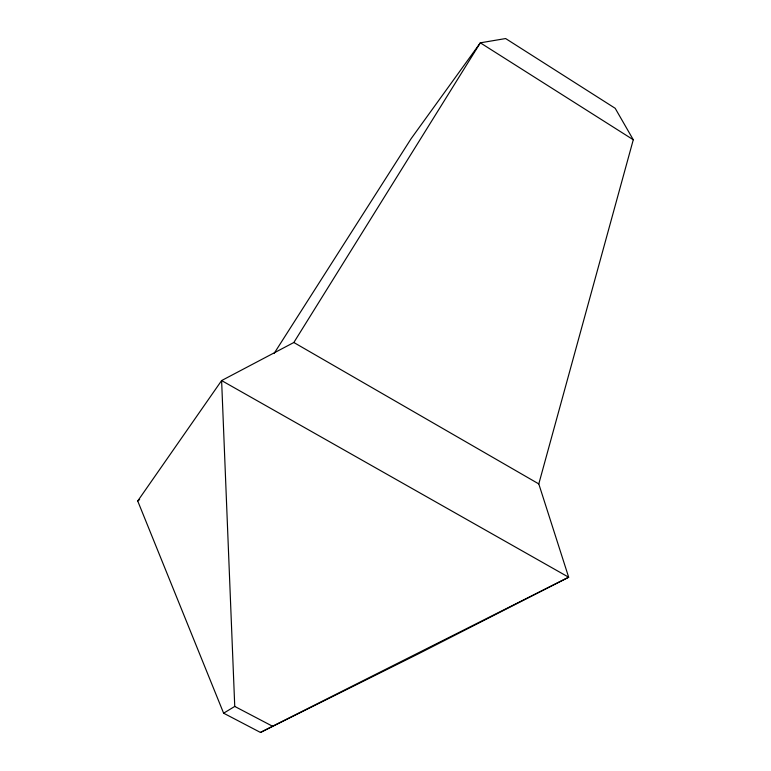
<?xml version="1.0" encoding="UTF-8"?>
<svg xmlns="http://www.w3.org/2000/svg" width="771" height="771" viewBox="0 0 771 771"><rect width="100%" height="100%" fill="white"/><g stroke="black" fill="none" stroke-linecap="round" stroke-linejoin="round"><path stroke-width="1.16" d="M633.28 139.753L480.333 42.829L293.838 342.497L221.614 380.566L137.72 500.996L223.619 713.194L260.473 732.45L418.402 653.818L568.67 577.228L538.794 483.918L633.28 139.753L615.191 108.297L505.631 38.55L480.333 42.829L411.107 138.693L274.042 353.532M137.72 500.996L139.628 499.55M223.619 713.194L234.75 706.429L272.558 726.243L568.67 577.228L221.614 380.566L234.75 706.429M260.473 732.45L272.558 726.243M293.838 342.497L538.794 483.918"/></g></svg>
